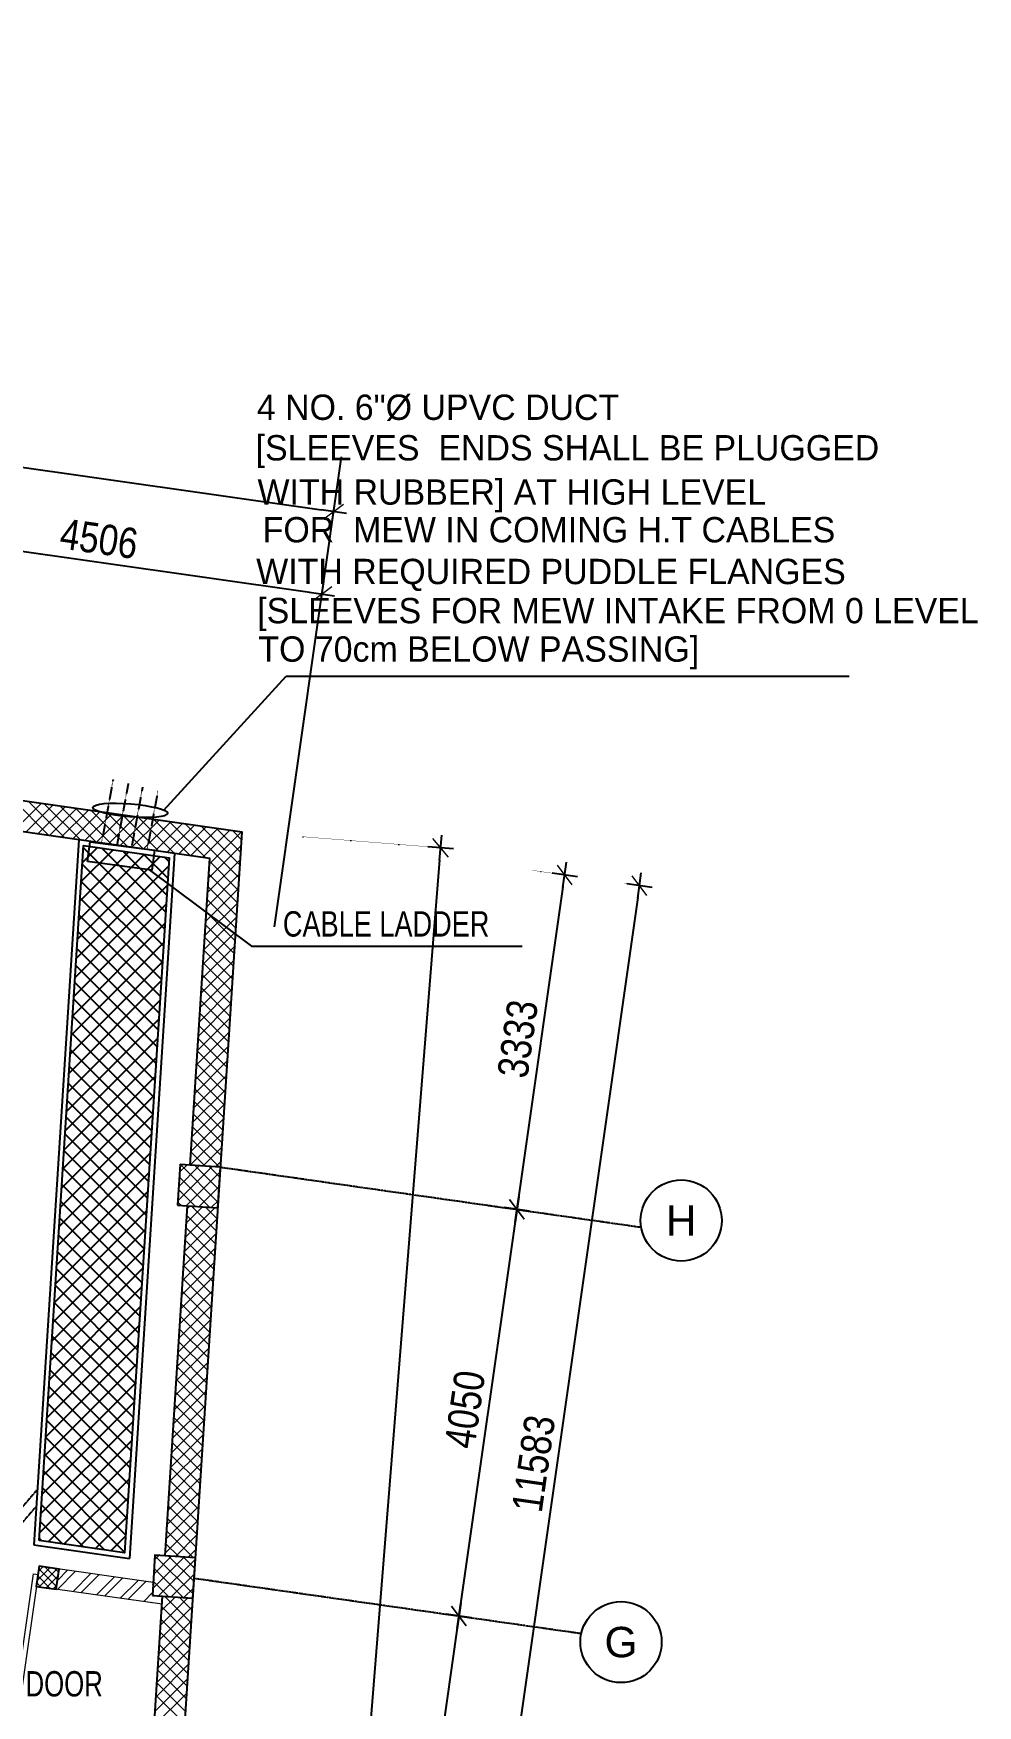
# Model space of a CAD drawing. Header units: inches. Extents: x 1070672 to 1191887, y 326920 to 401493.
# Drawn here: x 1156739 to 1166050, y 358888 to 375381 of the extents above; entities that cross this region are included whole.
import ezdxf
from ezdxf.enums import TextEntityAlignment as Align

# ---------------------------------------------------------------- set-up
doc = ezdxf.new("R2010")
doc.units = ezdxf.units.IN
doc.header["$MEASUREMENT"] = 0
for name, pattern in [('CENTER', [50.8, 31.75, -6.35, 6.35, -6.35]), ('DOT2', [3.175, 0, -3.175]), ('HIDDEN', [9.525, 6.35, -3.175])]:
    doc.linetypes.add(name, pattern=pattern)
for name, color, linetype, lineweight in [('A-BLOCK', 43, 'Continuous', 13), ('A-CORD.PLUMB', 44, 'Continuous', 13), ('A-DOOR', 10, 'Continuous', 15), ('A-HATCH CONCRETE', 254, 'Continuous', 5), ('wall hatch', 252, 'Continuous', 0)]:
    doc.layers.add(name, color=color, linetype=linetype, lineweight=lineweight)
for name, color, linetype in [('Axis', 9, 'CENTER'), ('CABLE', 31, 'Continuous'), ('dim-axis', 15, 'Continuous'), ('FFNEW', 252, 'Continuous'), ('LGT ELEC', 252, 'Continuous'), ('POW-CIR-NO', 2, 'Continuous'), ('POWER-CIR-NO', 2, 'Continuous'), ('S-COL', 210, 'Continuous'), ('S-WALL', 1, 'Continuous'), ('TRENCH', 8, 'Continuous')]:
    doc.layers.add(name, color=color, linetype=linetype)
doc.styles.add('ARIAL', font='ARIALN.TTF')
doc.styles.add('M1', font='multplno.shx', dxfattribs={"height": 0.2})
doc.styles.add('style1', font='arial.ttf')
doc.dimstyles.new('DIM-100', dxfattribs={"dimscale": 150, "dimtxt": 2, "dimasz": 1, "dimexe": 0.75, "dimexo": 1, "dimgap": 0.5, "dimtad": 1, "dimdec": 0, "dimzin": 11, "dimdsep": 46, "dimtxsty": 'ARIAL', "dimblk": 'R', "dimcen": 2.5, "dimdle": 1, "dimclrd": 256, "dimclre": 256, "dimclrt": 256, "dimazin": 0, "dimtfac": 1, "dimtdec": 0, "dimtix": 1, "dimtmove": 2, "dimatfit": 3, "dimldrblk": 'R', "dimtolj": 1, "dimtzin": 3, "dimlwd": -1, "dimlwe": 13, "dimarcsym": 0})

# ---------------------------------------------------------------- blocks, each defined once
blk = doc.blocks.new('R')
for p, q in [((-1.05, 0), (1.05, 0)), ((0, -1.05), (0, 1.05))]:
    blk.add_line(p, q)
at = {"color": 4, "lineweight": 13}
blk.add_line((-0.71, -0.71), (0.71, 0.71), dxfattribs=at)
blk = doc.blocks.new('*D105')
at = {"layer": 'Defpoints', "color": 0, "transparency": 16777216}
for p in [(1472526, 590047), (1472055, 586747), (1472522, 586681)]:
    blk.add_point(p, dxfattribs=at)
at = {"layer": 'dim-axis', "color": 251, "linetype": 'DOT2', "lineweight": 13, "transparency": 16777216}
for p, q in [((1472675, 590025), (1473104, 589964)), ((1472204, 586726), (1472633, 586665))]:
    blk.add_line(p, q, dxfattribs=at)
at = {"layer": 'dim-axis', "color": 251, "transparency": 16777216}
blk.add_line((1472976, 589861), (1472539, 586800), dxfattribs=at)
at = {"layer": 'dim-axis', "color": 251, "transparency": 16777216, "xscale": 120, "yscale": 120, "zscale": 120}
for p, rotation in [((1472993, 589980), 81.87732561324607), ((1472522, 586681), 261.8773256132461)]:
    blk.add_blockref('R', p, dxfattribs=dict(at, rotation=rotation))
at = {"layer": 'dim-axis', "color": 251, "transparency": 16777216, "insert": (1472531, 588363), "char_height": 300, "attachment_point": 5, "rotation": 81.8773, "style": 'ARIAL'}
blk.add_mtext('\\A1;3333', dxfattribs=at)
blk = doc.blocks.new('*D106')
at = {"layer": 'Defpoints', "color": 0, "transparency": 16777216}
for p in [(1472055, 586747), (1471950, 582671), (1471950, 582671)]:
    blk.add_point(p, dxfattribs=at)
at = {"layer": 'dim-axis', "color": 251, "linetype": 'DOT2', "lineweight": 13, "transparency": 16777216}
for p, q in [((1472204, 586726), (1472633, 586665)), ((1471801, 582693), (1471838, 582687))]:
    blk.add_line(p, q, dxfattribs=at)
at = {"layer": 'dim-axis', "color": 251, "transparency": 16777216}
blk.add_line((1472505, 586562), (1471967, 582790), dxfattribs=at)
at = {"layer": 'dim-axis', "color": 251, "transparency": 16777216, "xscale": 120, "yscale": 120, "zscale": 120}
for p, rotation in [((1472522, 586681), 81.87732904779527), ((1471950, 582671), 261.8773290477953)]:
    blk.add_blockref('R', p, dxfattribs=dict(at, rotation=rotation))
at = {"layer": 'dim-axis', "color": 251, "transparency": 16777216, "insert": (1472010, 584708), "char_height": 300, "attachment_point": 5, "rotation": 81.8773, "style": 'ARIAL'}
blk.add_mtext('\\A1;4050', dxfattribs=at)
blk = doc.blocks.new('*D107')
at = {"layer": 'Defpoints', "color": 0, "transparency": 16777216}
for p in [(1471950, 582671), (1471356, 578514), (1471356, 578514)]:
    blk.add_point(p, dxfattribs=at)
at = {"layer": 'dim-axis', "color": 251, "transparency": 16777216}
blk.add_line((1471933, 582553), (1471373, 578632), dxfattribs=at)
at = {"layer": 'dim-axis', "color": 251, "linetype": 'DOT2', "lineweight": 13, "transparency": 16777216}
for p, q in [((1472098, 582650), (1472061, 582656)), ((1471505, 578492), (1471468, 578498))]:
    blk.add_line(p, q, dxfattribs=at)
at = {"layer": 'dim-axis', "color": 251, "transparency": 16777216, "xscale": 120, "yscale": 120, "zscale": 120}
for p, rotation in [((1471950, 582671), 81.87732904779527), ((1471356, 578514), 261.8773290477953)]:
    blk.add_blockref('R', p, dxfattribs=dict(at, rotation=rotation))
at = {"layer": 'dim-axis', "color": 251, "transparency": 16777216, "insert": (1471427, 580625), "char_height": 300, "attachment_point": 5, "rotation": 81.8773, "style": 'ARIAL'}
blk.add_mtext('\\A1;4200', dxfattribs=at)
blk = doc.blocks.new('*D110')
at = {"layer": 'Defpoints', "color": 0, "transparency": 16777216}
for p in [(1420642, 597441), (1470715, 593565), (1470260, 590370)]:
    blk.add_point(p, dxfattribs=at)
at = {"layer": 'dim-axis', "color": 251, "linetype": 'DOT2', "lineweight": 13, "transparency": 16777216}
for p, q in [((1420663, 597590), (1421113, 600748)), ((1470281, 590519), (1470731, 593676))]:
    blk.add_line(p, q, dxfattribs=at)
at = {"layer": 'dim-axis', "color": 251, "transparency": 16777216}
blk.add_line((1421216, 600619), (1470596, 593582), dxfattribs=at)
at = {"layer": 'dim-axis', "color": 251, "transparency": 16777216, "xscale": 120, "yscale": 120, "zscale": 120}
for p, rotation in [((1421097, 600636), 171.8890881608404), ((1470715, 593565), 351.8890881608405)]:
    blk.add_blockref('R', p, dxfattribs=dict(at, rotation=rotation))
at = {"layer": 'dim-axis', "color": 251, "transparency": 16777216, "insert": (1445938, 597327), "char_height": 300, "attachment_point": 5, "rotation": 351.8891, "style": 'ARIAL'}
blk.add_mtext('\\A1;50119', dxfattribs=at)
blk = doc.blocks.new('*D111')
at = {"layer": 'Defpoints', "color": 0, "transparency": 16777216}
for p in [(1473731, 589875), (1472094, 578408), (1472094, 578408)]:
    blk.add_point(p, dxfattribs=at)
at = {"layer": 'dim-axis', "color": 251, "linetype": 'DOT2', "lineweight": 13, "transparency": 16777216}
for p, q in [((1473582, 589896), (1473620, 589891)), ((1471946, 578429), (1471983, 578424))]:
    blk.add_line(p, q, dxfattribs=at)
at = {"layer": 'dim-axis', "color": 251, "transparency": 16777216}
blk.add_line((1473714, 589756), (1472111, 578527), dxfattribs=at)
at = {"layer": 'dim-axis', "color": 251, "transparency": 16777216, "xscale": 120, "yscale": 120, "zscale": 120}
for p, rotation in [((1473731, 589875), 81.87726641554076), ((1472094, 578408), 261.8772664155408)]:
    blk.add_blockref('R', p, dxfattribs=dict(at, rotation=rotation))
at = {"layer": 'dim-axis', "color": 251, "transparency": 16777216, "insert": (1472687, 584174), "char_height": 300, "attachment_point": 5, "rotation": 81.8773, "style": 'ARIAL'}
blk.add_mtext('\\A1;11583', dxfattribs=at)
blk = doc.blocks.new('*D90')
at = {"layer": 'Defpoints', "color": 0, "transparency": 16777216}
for p in [(1466332, 594741), (1470599, 592751), (1470462, 591787)]:
    blk.add_point(p, dxfattribs=at)
at = {"layer": 'dim-axis', "color": 251, "linetype": 'DOT2', "lineweight": 13, "transparency": 16777216}
for p, q in [((1466311, 594592), (1466123, 593276)), ((1470483, 591935), (1470615, 592862))]:
    blk.add_line(p, q, dxfattribs=at)
at = {"layer": 'dim-axis', "color": 251, "transparency": 16777216}
blk.add_line((1466257, 593371), (1470481, 592768), dxfattribs=at)
at = {"layer": 'dim-axis', "color": 251, "transparency": 16777216, "xscale": 120, "yscale": 120, "zscale": 120}
for p, rotation in [((1466139, 593388), 171.8736112541112), ((1470599, 592751), 351.8736112541112)]:
    blk.add_blockref('R', p, dxfattribs=dict(at, rotation=rotation))
at = {"layer": 'dim-axis', "color": 251, "transparency": 16777216, "insert": (1468401, 593295), "char_height": 300, "attachment_point": 5, "rotation": 351.8736, "style": 'ARIAL'}
blk.add_mtext('\\A1;4506', dxfattribs=at)
blk = doc.blocks.new('*D91')
at = {"layer": 'Defpoints', "color": 0, "transparency": 16777216}
for p in [(1470260, 590369), (1468019, 562459), (1469530, 562337)]:
    blk.add_point(p, dxfattribs=at)
at = {"layer": 'dim-axis', "color": 251, "linetype": 'DOT2', "lineweight": 13, "transparency": 16777216}
for p, q in [((1470409, 590357), (1471882, 590239)), ((1468169, 562447), (1469642, 562328))]:
    blk.add_line(p, q, dxfattribs=at)
at = {"layer": 'dim-axis', "color": 251, "transparency": 16777216}
blk.add_line((1471760, 590128), (1469539, 562457), dxfattribs=at)
at = {"layer": 'dim-axis', "color": 251, "transparency": 16777216, "xscale": 120, "yscale": 120, "zscale": 120}
for p, rotation in [((1471770, 590248), 85.410651128382), ((1469530, 562337), 265.410651128382)]:
    blk.add_blockref('R', p, dxfattribs=dict(at, rotation=rotation))
at = {"layer": 'dim-axis', "color": 251, "transparency": 16777216, "insert": (1470422, 576311), "char_height": 300, "attachment_point": 5, "rotation": 85.4107, "style": 'ARIAL'}
blk.add_mtext('\\A1;28000', dxfattribs=at)
blk = doc.blocks.new('STGHG')
at = {"layer": 'A-HATCH CONCRETE'}
h = blk.add_hatch(dxfattribs=at)
h.set_pattern_fill('ANSI37', color=254, scale=750)
h.set_pattern_definition([(45, (1099685.86, -131866.81), (-66.29126, 66.29126), []), (135, (1099685.86, -131866.81), (-66.29126, -66.29126), [])])
h.paths.add_polyline_path([(1158160, 300886), (1158559, 300860), (1158584, 301259), (1158185, 301285)])
h = blk.add_hatch(dxfattribs=at)
h.set_pattern_fill('ANSI37', color=254, scale=750)
h.set_pattern_definition([(45, (1099684.9, -131864.78), (-66.29126, 66.29126), []), (135, (1099684.9, -131864.78), (-66.29126, -66.29126), [])])
h.paths.add_polyline_path([(1157912, 297034), (1158311, 297008), (1158336, 297407), (1157937, 297433)])
h = blk.add_hatch(dxfattribs=at)
h.set_pattern_fill('ANSI37,_O', color=254, scale=450)
h.set_pattern_definition([(45, (1099685.856, -131866.805), (-39.7747564, 39.7747564), []), (135, (1099685.856, -131866.805), (-39.7747564, -39.7747564), [])])
h.paths.add_polyline_path([(1156993, 297295), (1156795, 297323), (1156766, 297125), (1156964, 297097)])
at = {"layer": 'TRENCH'}
h = blk.add_hatch(dxfattribs=at)
h.set_pattern_fill('ANSI37', color=254, scale=1000)
h.set_pattern_definition([(45, (589935.97, -127781.95), (-88.388348, 88.388348), []), (135, (589935.97, -127781.95), (-88.388348, -88.388348), [])])
h.paths.add_polyline_path([(1158078, 304312), (1157234, 304432), (1156794, 297576), (1157638, 297455)])
at = {"layer": 'wall hatch', "ltscale": 500}
h = blk.add_hatch(dxfattribs=at)
h.set_pattern_fill('ANSI32', color=254, scale=500)
h.set_pattern_definition([(45, (1099657.57, -132064.83), (-132.58252, 132.58252), []), (45, (1099745.96, -132064.83), (-132.58252, 132.58252), [])])
h.paths.add_polyline_path([(1152114, 297789), (1152143, 297987), (1150460, 298227), (1150431, 298029)])
h.paths.add_polyline_path([(1156994, 297295), (1156965, 297097), (1157908, 296963), (1157921, 297163)])
h.paths.add_polyline_path([(1154391, 297464), (1154420, 297662), (1152341, 297959), (1152312, 297761)])
at = {"layer": 'A-BLOCK', "color": 254, "ltscale": 100}
for p, q in [((1156767, 297125), (1156796, 297323)), ((1157921, 297162), (1156796, 297323)), ((1158007, 296948), (1156767, 297125))]:
    blk.add_line(p, q, dxfattribs=at)
at = {"layer": 'A-DOOR', "color": 254}
blk.add_line((1156741, 297250), (1156784, 297243), dxfattribs=at)
blk.add_lwpolyline([(1156778, 297200), (1156784, 297243), (1156610, 296024), (1156566, 296030), (1156741, 297250)], dxfattribs=at)
at = {"layer": 'A-HATCH CONCRETE', "color": 254, "linetype": 'Continuous'}
for p, q in [((1156892, 304531), (1156539, 304885)), ((1156549, 304580), (1156815, 304846)), ((1156665, 304564), (1156931, 304829)), ((1157047, 304509), (1156693, 304863)), ((1156781, 304547), (1157047, 304812)), ((1157202, 304487), (1156848, 304841)), ((1156897, 304531), (1157163, 304796)), ((1157356, 304465), (1157003, 304819)), ((1157013, 304514), (1157279, 304779)), ((1157511, 304443), (1157157, 304797)), ((1157129, 304498), (1157395, 304763)), ((1157245, 304481), (1157511, 304746)), ((1157666, 304421), (1157312, 304775)), ((1157361, 304464), (1157627, 304730)), ((1157820, 304399), (1157467, 304753)), ((1157478, 304448), (1157743, 304713)), ((1157594, 304431), (1157859, 304697)), ((1157975, 304377), (1157621, 304730)), ((1157710, 304415), (1157975, 304680)), ((1158130, 304355), (1157776, 304708)), ((1157826, 304398), (1158091, 304663)), ((1158284, 304333), (1157931, 304686)), ((1157942, 304382), (1158207, 304647)), ((1158058, 304365), (1158323, 304630)), ((1158439, 304311), (1158085, 304664)), ((1158174, 304349), (1158439, 304614)), ((1158767, 304115), (1158240, 304642)), ((1158775, 304240), (1158395, 304620)), ((1158290, 304332), (1158555, 304597)), ((1158406, 304315), (1158671, 304581)), ((1158475, 304252), (1158787, 304564)), ((1158783, 304364), (1158549, 304598)), ((1158791, 304489), (1158704, 304576)), ((1158457, 303969), (1158778, 304290)), ((1158466, 304111), (1158787, 304432)), ((1158448, 303827), (1158769, 304149)), ((1158751, 303866), (1158469, 304148)), ((1158759, 303991), (1158477, 304273)), ((1158439, 303686), (1158760, 304007)), ((1158743, 303741), (1158461, 304024)), ((1158430, 303544), (1158751, 303865)), ((1158735, 303617), (1158453, 303899)), ((1158421, 303402), (1158742, 303724)), ((1158719, 303368), (1158437, 303650)), ((1158727, 303492), (1158445, 303775)), ((1158412, 303261), (1158733, 303582)), ((1158711, 303243), (1158429, 303525)), ((1158393, 302977), (1158715, 303299)), ((1158403, 303119), (1158724, 303440)), ((1158703, 303118), (1158421, 303401)), ((1158384, 302836), (1158706, 303157)), ((1158687, 302869), (1158405, 303152)), ((1158695, 302994), (1158413, 303276)), ((1158375, 302694), (1158697, 303015)), ((1158679, 302745), (1158397, 303027)), ((1158366, 302552), (1158687, 302874)), ((1158671, 302620), (1158389, 302903)), ((1158357, 302411), (1158678, 302732)), ((1158655, 302371), (1158373, 302653)), ((1158663, 302495), (1158381, 302778)), ((1158348, 302269), (1158669, 302590)), ((1158647, 302246), (1158365, 302529)), ((1158330, 301986), (1158651, 302307)), ((1158339, 302127), (1158660, 302449)), ((1158639, 302122), (1158357, 302404)), ((1158321, 301844), (1158642, 302165)), ((1158623, 301872), (1158341, 302155)), ((1158631, 301997), (1158349, 302280)), ((1158312, 301702), (1158633, 302024)), ((1158615, 301748), (1158333, 302030)), ((1158303, 301561), (1158624, 301882)), ((1158607, 301623), (1158325, 301906)), ((1158294, 301419), (1158615, 301740)), ((1158591, 301374), (1158309, 301657)), ((1158599, 301499), (1158317, 301781)), ((1158286, 301279), (1158606, 301599)), ((1158573, 301260), (1158301, 301532)), ((1158431, 301269), (1158293, 301407)), ((1158410, 301271), (1158597, 301457)), ((1158535, 301263), (1158588, 301315)), ((1158289, 301278), (1158285, 301283)), ((1158239, 300569), (1158532, 300862)), ((1158248, 300711), (1158407, 300870)), ((1158257, 300852), (1158283, 300878)), ((1158543, 300627), (1158293, 300877)), ((1158551, 300751), (1158434, 300868)), ((1158230, 300427), (1158551, 300749)), ((1158527, 300377), (1158245, 300660)), ((1158535, 300502), (1158253, 300784)), ((1158221, 300286), (1158542, 300607)), ((1158519, 300253), (1158237, 300535)), ((1158212, 300144), (1158533, 300465)), ((1158511, 300128), (1158229, 300411)), ((1158194, 299861), (1158515, 300182)), ((1158203, 300002), (1158524, 300324)), ((1158495, 299879), (1158213, 300161)), ((1158503, 300004), (1158221, 300286)), ((1158185, 299719), (1158506, 300040)), ((1158487, 299754), (1158205, 300037)), ((1158175, 299577), (1158497, 299899)), ((1158479, 299630), (1158197, 299912)), ((1158166, 299436), (1158488, 299757)), ((1158471, 299505), (1158189, 299788)), ((1158157, 299294), (1158479, 299615)), ((1158455, 299256), (1158173, 299538)), ((1158463, 299381), (1158181, 299663)), ((1158148, 299152), (1158469, 299474)), ((1158447, 299131), (1158165, 299414)), ((1158130, 298869), (1158451, 299190)), ((1158139, 299011), (1158460, 299332)), ((1158440, 299007), (1158157, 299289)), ((1158121, 298727), (1158442, 299049)), ((1158424, 298758), (1158141, 299040)), ((1158432, 298882), (1158149, 299165)), ((1158112, 298586), (1158433, 298907)), ((1158416, 298633), (1158133, 298916)), ((1158103, 298444), (1158424, 298765)), ((1158408, 298508), (1158125, 298791)), ((1158094, 298302), (1158415, 298624)), ((1158392, 298259), (1158109, 298542)), ((1158400, 298384), (1158117, 298666)), ((1158085, 298161), (1158406, 298482)), ((1158384, 298135), (1158101, 298417)), ((1158066, 297877), (1158388, 298199)), ((1158076, 298019), (1158397, 298340)), ((1158376, 298010), (1158093, 298293)), ((1158057, 297736), (1158379, 298057)), ((1158360, 297761), (1158077, 298043)), ((1158368, 297885), (1158085, 298168)), ((1158048, 297594), (1158370, 297915)), ((1158352, 297636), (1158069, 297919)), ((1158039, 297452), (1158360, 297774)), ((1158344, 297512), (1158061, 297794)), ((1158172, 297418), (1158045, 297545)), ((1158314, 297409), (1158053, 297670)), ((1158139, 297420), (1158351, 297632)), ((1157935, 297390), (1157934, 297391)), ((1158013, 297426), (1158015, 297428)), ((1158033, 297425), (1158031, 297427)), ((1158264, 297412), (1158342, 297490)), ((1157922, 297203), (1157922, 297203)), ((1157927, 297266), (1157926, 297266)), ((1157932, 297345), (1157932, 297345)), ((1157912, 297061), (1157913, 297061)), ((1157918, 297141), (1157918, 297142)), ((1158012, 297027), (1158012, 297027)), ((1157985, 296602), (1158305, 296923)), ((1157994, 296744), (1158261, 297011)), ((1158003, 296886), (1158136, 297019)), ((1158287, 296640), (1158005, 296922)), ((1158295, 296765), (1158034, 297026)), ((1158303, 296889), (1158176, 297017)), ((1157976, 296461), (1158296, 296781)), ((1158279, 296515), (1157997, 296797)), ((1157967, 296319), (1158287, 296640)), ((1158263, 296266), (1157981, 296548)), ((1158271, 296391), (1157989, 296673)), ((1157957, 296177), (1158278, 296498)), ((1158255, 296142), (1157973, 296424)), ((1157939, 295894), (1158260, 296215)), ((1157948, 296036), (1158269, 296356)), ((1158247, 296017), (1157965, 296299)), ((1157930, 295752), (1158251, 296073)), ((1158231, 295768), (1157949, 296050)), ((1158239, 295892), (1157957, 296174))]:
    blk.add_line(p, q, dxfattribs=at)
at = {"layer": 'S-COL', "color": 254, "linetype": 'ByBlock'}
for points in [[(1158160, 300886), (1158559, 300860), (1158584, 301259), (1158185, 301285)], [(1157912, 297034), (1158311, 297008), (1158336, 297407), (1157937, 297433)]]:
    blk.add_lwpolyline(points, close=True, dxfattribs=at)
at = {"layer": 'S-COL', "color": 254}
blk.add_lwpolyline([(1156993, 297295), (1156795, 297323), (1156766, 297125), (1156964, 297097), (1156993, 297295)], close=True, dxfattribs=at)
at = {"layer": 'S-WALL', "color": 254}
for points in [[(1109169, 311646), (1109169, 311646), (1106874, 276620), (1157004, 276620), (1158796, 304563), (1144830, 306556)], [(1158285, 301279), (1158479, 304305), (1154935, 304811)], [(1158038, 297426), (1158259, 300879)], [(1157768, 293225), (1158012, 297027)]]:
    blk.add_lwpolyline(points, dxfattribs=at)
at = {"layer": 'TRENCH', "color": 254}
for p, q in [((1157188, 304489), (1156742, 297533)), ((1158131, 304355), (1157685, 297399)), ((1156742, 297533), (1157685, 297399))]:
    blk.add_line(p, q, dxfattribs=at)
blk.add_lwpolyline([(1156794, 297576), (1157234, 304432), (1158078, 304312), (1157638, 297455)], close=True, dxfattribs=at)
blk = doc.blocks.new('A$C6D407ABE')
at = {"layer": 'CABLE', "color": 252, "linetype": 'HIDDEN', "ltscale": 0.05}
for p, q in [((60903, 40896), (60789, 40273)), ((61053, 40861), (60941, 40252)), ((61194, 40825), (61085, 40231)), ((61344, 40781), (61239, 40209)), ((55192, 28089), (60156, 33895)), ((55192, 27935), (60145, 33729))]:
    blk.add_line(p, q, dxfattribs=at)
at = {"layer": 'CABLE', "color": 252}
blk.add_lwpolyline([(60652, 40090), (60678, 40286), (61312, 40202), (61286, 40006)], close=True, dxfattribs=at)
at = {"layer": 'POW-CIR-NO', "color": 252}
for p, q in [((61405, 40597), (62611, 41918)), ((62611, 41918), (68162, 41918)), ((61256, 40010), (62268, 39257)), ((62268, 39257), (64938, 39257))]:
    blk.add_line(p, q, dxfattribs=at)
blk.add_ellipse((61073, 40595), major_axis=(369, -30), ratio=0.173138, dxfattribs=at)
at = {"layer": 'POW-CIR-NO', "color": 252, "style": 'M1'}
for s, p in [('4 NO. 6"%%C UPVC DUCT', (62321, 44446, 0)), ('[SLEEVES  ENDS SHALL BE PLUGGED', (62309, 44046, 0)), ('WITH RUBBER] AT HIGH LEVEL', (62328, 43610, 0)), ('FOR  MEW IN COMING H.T CABLES', (62379, 43238, 0)), ('WITH REQUIRED PUDDLE FLANGES', (62315, 42826, 0)), ('[SLEEVES FOR MEW INTAKE FROM 0 LEVEL ', (62325, 42440, 0)), ('TO 70cm BELOW PASSING]', (62336, 42061, 0))]:
    blk.add_text(s, height=250, rotation=0, dxfattribs=at).set_placement(p)
at = {"layer": 'POW-CIR-NO', "color": 252, "style": 'M1', "width": 0.8}
blk.add_text('CABLE LADDER', height=250, dxfattribs=at).set_placement((62578, 39350))
at = {"layer": 'POWER-CIR-NO', "color": 252, "style": 'M1', "width": 0.76}
blk.add_text('(MODEL-FB4ASSF06000E) FOR IN DOOR', height=250, dxfattribs=at).set_placement((55875, 31855, 0))
blk = doc.blocks.new('SGSR')
at = {"layer": 'Axis', "color": 251, "linetype": 'Continuous', "ltscale": 0.5}
blk.add_line((1470131, 589469), (1470792.7, 594104.7), dxfattribs=at)
at = {"layer": 'Axis', "color": 251, "ltscale": 0.5}
for p, q in [((1469599, 587098), (1473733.4, 586507.9)), ((1469339.1, 583044), (1473161.2, 582498.5))]:
    blk.add_line(p, q, dxfattribs=at)
at = {"layer": 'Axis', "color": 251, "linetype": 'Continuous'}
for centre in [(1474142.1, 586571.3), (1473548.5, 582413.6)]:
    blk.add_circle(centre, 400, dxfattribs=at)
at = {"layer": 'S-WALL', "color": 251}
blk.add_lwpolyline([(1417889.2, 562458.6), (1468019.2, 562458.6), (1469810.8, 590401.2), (1420184.3, 597484.1)], close=True, dxfattribs=at)
at = {"layer": 'Axis', "color": 251, "linetype": 'Continuous', "style": 'style1'}
for s, p in [('H', (1474142.1, 586571.3)), ('G', (1473548.5, 582413.6))]:
    blk.add_text(s, height=300, dxfattribs=at).set_placement(p, align=Align.MIDDLE)
at = {"layer": 'dim-axis', "color": 251}
for p1, p2, distance, picture, middle in [((1420641.6, 597441.4), (1470259.6, 590370.1), 3227.1, '*D110', (1445938.1, 597326.5)), ((1470259.6, 590369.1), (1468019.2, 562458.6), 1515.3, '*D91', (1470422.4, 576310.8)), ((1472526, 590046.6), (1472055.2, 586747.4), 471.4, '*D105', (1472531.4, 588362.6)), ((1473731, 589874.6), (1472094.4, 578408.2), 0, '*D111', (1472686.8, 584173.7))]:
    dim = blk.add_aligned_dim(p1=p1, p2=p2, distance=distance, dimstyle='DIM-100', override={"dimasz": 0.8, "dimclrd": 251, "dimclre": 251, "dimclrt": 251}, dxfattribs=at)
    dim.commit()
    dim.dimension.update_dxf_attribs({"geometry": picture, "text_midpoint": middle})
for base, p1, p2, angle, picture, middle in [((1470599.5, 592750.8), (1466331.7, 594740.6), (1470461.8, 591786.8), 171.87361, '*D90', (1468401.3, 593295.2)), ((1471949.6, 582671.4), (1472055.2, 586747.4), (1471949.6, 582671.4), 81.87733, '*D106', (1472009.8, 584708.4)), ((1471356.1, 578513.6), (1471949.6, 582671.4), (1471356.1, 578513.6), 81.87733, '*D107', (1471427, 580624.7))]:
    dim = blk.add_linear_dim(base=base, p1=p1, p2=p2, angle=angle, dimstyle='DIM-100', override={"dimasz": 0.8, "dimclrd": 251, "dimclre": 251, "dimclrt": 251}, dxfattribs=at)
    dim.commit()
    dim.dimension.update_dxf_attribs({"geometry": picture, "text_midpoint": middle})

msp = doc.modelspace()

# ---------------------------------------------------------------- block references
at = {"layer": 'A-CORD.PLUMB', "color": 252, "linetype": 'Continuous', "ltscale": 100}
msp.add_blockref('A$C6D407ABE', (1096621, 327123), dxfattribs=at)
at = {"layer": 'FFNEW', "color": 6, "linetype": 'Continuous'}
msp.add_blockref('SGSR', (-311015, -222899), dxfattribs=at)
at = {"layer": 'LGT ELEC', "color": 252, "linetype": 'Continuous'}
msp.add_blockref('STGHG', (0, 62939), dxfattribs=at)

doc.saveas('drawing.dxf')
